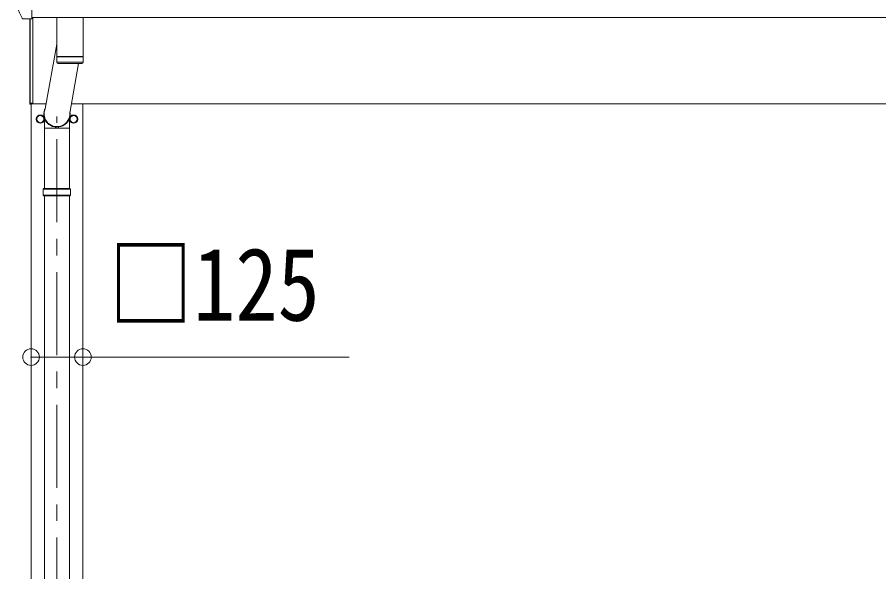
# Model space of a CAD drawing. Units: millimetres at full size, sheet at 1:40; details may follow other scales. Extents: x -11243 to 11243, y -7760 to 7760.
# Drawn here: x -8779 to -6702, y -3334 to -1997 of the extents above; entities that cross this region are included whole.
import ezdxf
from ezdxf.enums import TextEntityAlignment as Align

# ---------------------------------------------------------------- set-up
doc = ezdxf.new("R2010")
doc.units = ezdxf.units.MM
doc.header["$LTSCALE"] = 40
doc.header["$PDMODE"] = 32
doc.header["$PDSIZE"] = 40
doc.linetypes.add('CHAIN1', pattern=[8, 5, -1, 1, -1])
for name, color, linetype, lineweight in [('0-1_本体', 5, 'CHAIN1', 9), ('0-3_ELV2', 4, 'Continuous', 9), ('0-6_OTH_LINE', 6, 'Continuous', 9), ('0-9_OUTLINE', 7, 'Continuous', 9)]:
    doc.layers.add(name, color=color, linetype=linetype, lineweight=lineweight)
doc.styles.add('ＭＳ ゴシック', font='')
doc.styles.get('ＭＳ ゴシック').set_extended_font_data('MS Gothic')

msp = doc.modelspace()

# ---------------------------------------------------------------- linework, layer by layer
at = {"layer": '0-1_本体'}
msp.add_line((-8683.03, -5371.66), (-8683.03, -2237.1), dxfattribs=at)
at = {"layer": '0-3_ELV2'}
for p, q in [((-8743.53, -2001.07), (-8743.53, -1918.65)), ((-8743.53, -2001.07), (-8764.17, -2001.07)), ((-8748.53, -2206.74), (-8748.53, -2001.07)), ((-8748.03, -2207.14), (-8748.03, -2001.07)), ((-949.53, -1998.42), (-8743.53, -1998.42)), ((-8741.53, -1998.42), (-8741.53, -2204.74)), ((-8748.03, -2207.14), (-8748.03, -2207.14)), ((-8748.03, -2207.14), (-8748.03, -2207.2)), ((-8746.53, -2204.74), (-8741.53, -2204.74)), ((-8746.53, -2207.24), (-8746.53, -2204.74)), ((-8708.93, -2206.14), (-8746.53, -2206.14)), ((-8745.53, -2206.14), (-8745.53, -5206.14)), ((-2761.41, -2206.14), (-8648.29, -2206.14)), ((-8620.53, -5206.14), (-8620.53, -2206.14)), ((-8714.43, -2242.89), (-8714.53, -2242.89)), ((-8714.43, -2243.39), (-8714.53, -2243.39)), ((-8651.62, -2242.89), (-8651.52, -2242.89)), ((-8651.62, -2243.39), (-8651.52, -2243.39))]:
    msp.add_line(p, q, dxfattribs=at)
for points in [[(-8778.85, -1973.24), (-8776, -1980.06), (-8773.05, -1986.79), (-8770.01, -1993.44), (-8766.89, -2000)], [(-8764.2, -2001.06), (-8764.57, -2001.06), (-8764.93, -2001.05), (-8765.24, -2001.03), (-8765.52, -2001), (-8765.83, -2000.93), (-8766.16, -2000.78), (-8766.47, -2000.57), (-8766.73, -2000.29), (-8766.9, -1999.95)], [(-8748.03, -2207.2), (-8748.03, -2207.24), (-8748.03, -2207.24)], [(-8748.03, -2207.24), (-8748.03, -2207.24), (-8746.53, -2207.24)]]:
    msp.add_lwpolyline(points, dxfattribs=at)
for points in [[(-8723.03, -2233.32), (-8731.53, -2238.23), (-8731.53, -2248.05), (-8723.03, -2252.95), (-8714.53, -2248.05), (-8714.53, -2238.23)], [(-8643.03, -2233.32), (-8634.53, -2238.23), (-8634.53, -2248.05), (-8643.03, -2252.95), (-8651.53, -2248.05), (-8651.53, -2238.23)]]:
    msp.add_lwpolyline(points, close=True, dxfattribs=at)
for centre, radius in [((-8723.03, -2243.14), 10), ((-8723.03, -2243.14), 8.5), ((-8643.03, -2243.14), 10), ((-8643.03, -2243.14), 8.5)]:
    msp.add_circle(centre, radius, dxfattribs=at)
for centre, radius, start, end in [((-8735.88, -2192.07), 12.15, 179.0404, 180.9596), ((-8748.03, -2206.74), 0.5, 180, 269.5), ((-8723.03, -2243.14), 8.6, 171.25399, 188.74601), ((-8723.03, -2243.14), 8.6, 111.25399, 128.74601), ((-8723.03, -2243.14), 8.6, 51.25399, 68.74601), ((-8723.03, -2243.14), 8.6, 1.66581, 8.74601), ((-8723.03, -2243.14), 8.6, 351.25399, 358.33419), ((-8643.03, -2243.14), 8.6, 171.25399, 178.33419), ((-8643.03, -2243.14), 8.6, 181.66581, 188.74601), ((-8643.03, -2243.14), 8.6, 111.25399, 128.74601), ((-8643.03, -2243.14), 8.6, 51.25399, 68.74601), ((-8643.03, -2243.14), 8.6, 351.25399, 8.74601), ((-8723.03, -2243.14), 8.6, 231.25399, 248.74601), ((-8723.03, -2243.14), 8.6, 291.25399, 308.74601), ((-8643.03, -2243.14), 8.6, 231.25399, 248.74601), ((-8643.03, -2243.14), 8.6, 291.25399, 308.74601)]:
    msp.add_arc(centre, radius, start, end, dxfattribs=at)
at = {"layer": '0-6_OTH_LINE'}
for q in [(-8745.53, -2816.59), (-7978.15, -2816.59)]:
    msp.add_line((-8620.53, -2816.59), q, dxfattribs=at)
for p in [(-8745.53, -2816.59), (-8620.53, -2816.59)]:
    msp.add_point(p, dxfattribs=at)
at = {"layer": '0-9_OUTLINE'}
for p, q in [((-8683.53, -1998.42), (-8683.53, -2091.96)), ((-8619.53, -2091.96), (-8619.53, -1998.42)), ((-8683.53, -2062.18), (-8711.13, -2218.56)), ((-8619.53, -2091.96), (-8683.53, -2091.96)), ((-8683.53, -2092.96), (-8683.3, -2106.02)), ((-8619.53, -2092.96), (-8683.53, -2092.96)), ((-8679.03, -2091.96), (-8679.01, -2092.96)), ((-8624.03, -2091.96), (-8624.05, -2092.96)), ((-8619.76, -2106.02), (-8619.53, -2092.96)), ((-8683.3, -2105.96), (-8619.76, -2105.96)), ((-8622.76, -2108.96), (-8680.3, -2108.96)), ((-8652.31, -2228.75), (-8631.2, -2108.96)), ((-8713.18, -2264.86), (-8713.18, -2241.06)), ((-8652.88, -2264.86), (-8652.88, -2241.06)), ((-8685.71, -2265.2), (-8686.85, -2262.08)), ((-8680.34, -2265.2), (-8679.21, -2262.08)), ((-8713.18, -2264.86), (-8685.84, -2264.86)), ((-8712.88, -2410.14), (-8712.88, -2264.86)), ((-8685.94, -2264.57), (-8680.12, -2264.57)), ((-8685.71, -2265.2), (-8680.34, -2265.2)), ((-8680.22, -2264.86), (-8652.88, -2264.86)), ((-8653.18, -2410.14), (-8653.18, -2264.86)), ((-8716.03, -2412.14), (-8715.03, -2410.14)), ((-8716.03, -2426.14), (-8716.03, -2412.14)), ((-8650.03, -2412.14), (-8716.03, -2412.14)), ((-8716.03, -2426.14), (-8715.03, -2428.14)), ((-8650.03, -2426.14), (-8716.03, -2426.14)), ((-8651.03, -2410.14), (-8715.03, -2410.14)), ((-8715.03, -2428.14), (-8651.03, -2428.14)), ((-8712.88, -3426.64), (-8712.88, -2428.14)), ((-8653.18, -3426.64), (-8653.18, -2428.14)), ((-8650.03, -2412.14), (-8651.03, -2410.14)), ((-8650.03, -2426.14), (-8651.03, -2428.14)), ((-8650.03, -2426.14), (-8650.03, -2412.14))]:
    msp.add_line(p, q, dxfattribs=at)
for centre, start, end in [((-8680.3, -2105.96), 181, 270.04832), ((-8622.76, -2105.96), 270, 359)]:
    msp.add_arc(centre, 3, start, end, dxfattribs=at)
for major_axis, ratio, start_param, end_param in [((-31.85, 0), 0.984694, 5.7540451, 9.6056637), ((-30.8, 0), 0.983336, 5.8618427, 9.4974605)]:
    msp.add_ellipse((-8683.03, -2230.95), major_axis=major_axis, ratio=ratio, start_param=start_param, end_param=end_param, dxfattribs=at)

# ---------------------------------------------------------------- texts
at = {"layer": '0-6_OTH_LINE', "color": 7, "style": 'ＭＳ ゴシック', "width": 0.85}
msp.add_text('□125', height=176, dxfattribs=at).set_placement((-8558.78, -2781.76), align=Align.BOTTOM_LEFT)

doc.saveas('drawing.dxf')
